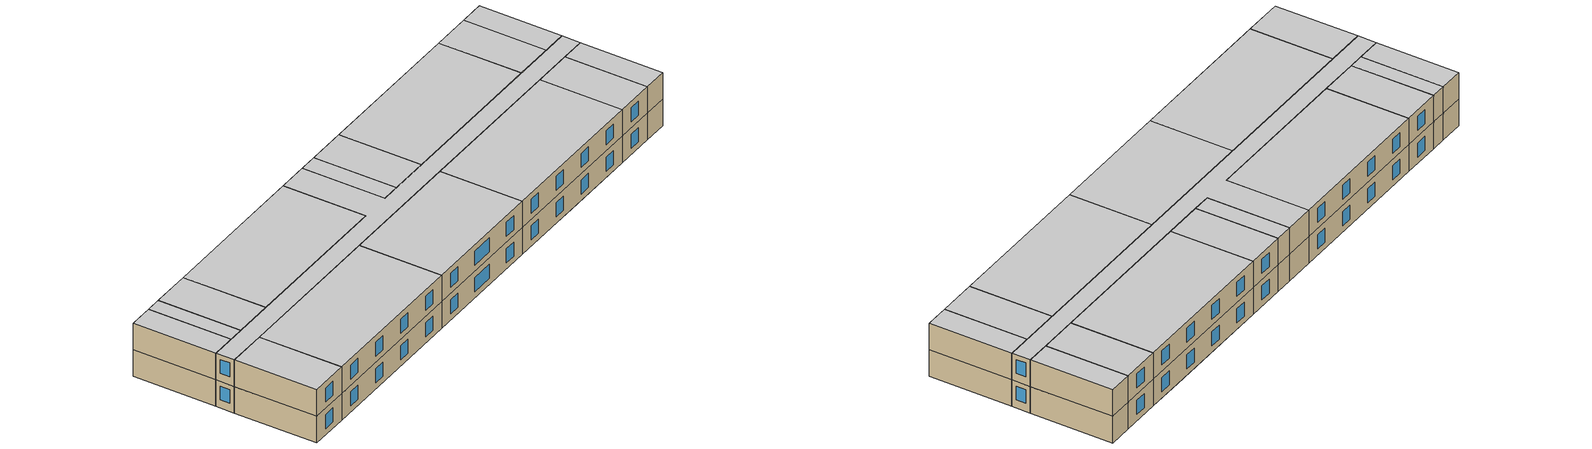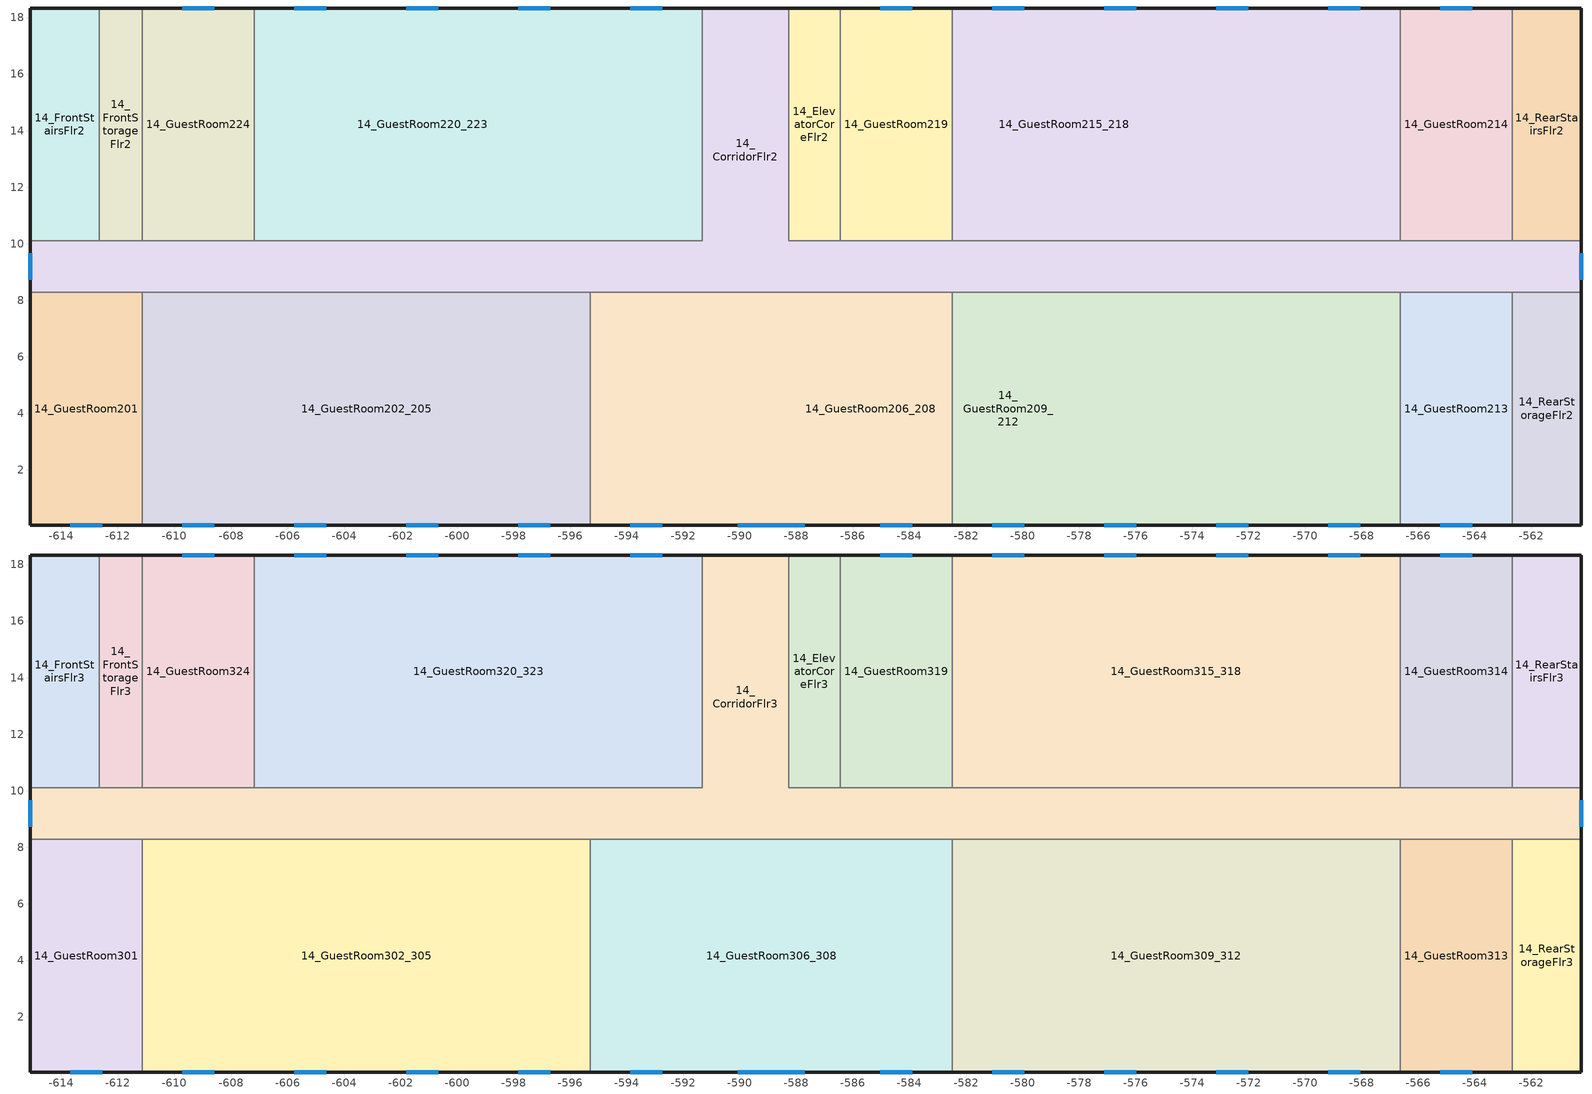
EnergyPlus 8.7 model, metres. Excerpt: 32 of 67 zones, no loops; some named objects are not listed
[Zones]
14_CorridorFlr2
 floor to 14_CorridorFlr1 (INT-FLOOR-TOPSIDE): -560.24,10.11 -560.24,8.28 -615.1,8.28 -615.1,10.11 -591.33,10.11 -591.33,18.34 -588.28,18.34 -588.28,10.11 z3.35
 wall outside (HPWall): -615.1,10.11 -615.1,8.28 / -560.24,8.28 -560.24,10.11 / -588.28,18.34 -591.33,18.34 z3.35:6.1
 wall to 14_RearStairsFlr2 (int-walls): -560.24,10.11 -562.68,10.11 z3.35:6.1
 wall to 14_GuestRoom220_223 (int-walls): -591.33,18.34 -591.33,10.11 -607.18,10.11 z3.35:6.1
 wall to 14_GuestRoom224 (int-walls): -607.18,10.11 -611.14,10.11 z3.35:6.1
 wall to 14_FrontStorageFlr2 (int-walls): -611.14,10.11 -612.66,10.11 z3.35:6.1
 wall to 14_FrontStairsFlr2 (int-walls): -612.66,10.11 -615.1,10.11 z3.35:6.1
 wall to 14_GuestRoom201 (int-walls): -615.1,8.28 -611.14,8.28 z3.35:6.1
 wall to 14_GuestRoom202_205 (int-walls): -611.14,8.28 -595.29,8.28 z3.35:6.1
 wall to 14_GuestRoom206_208 (int-walls): -595.29,8.28 -582.49,8.28 z3.35:6.1
 wall to 14_GuestRoom209_212 (int-walls): -582.49,8.28 -566.64,8.28 z3.35:6.1
 wall to 14_GuestRoom213 (int-walls): -566.64,8.28 -562.68,8.28 z3.35:6.1
 wall to 14_RearStorageFlr2 (int-walls): -562.68,8.28 -560.24,8.28 z3.35:6.1
 wall to 14_GuestRoom214 (int-walls): -562.68,10.11 -566.64,10.11 z3.35:6.1
 wall to 14_GuestRoom215_218 (int-walls): -566.64,10.11 -582.49,10.11 z3.35:6.1
 wall to 14_GuestRoom219 (int-walls): -582.49,10.11 -586.45,10.11 z3.35:6.1
 wall to 14_ElevatorCoreFlr2 (int-walls): -586.45,10.11 -588.28,10.11 -588.28,18.34 z3.35:6.1
 window (Dbl Elec Abs Bleached 6mm/13mm Air): -615.1,9.66 -615.1,8.73 / -560.24,8.73 -560.24,9.66 z4.19:5.61
14_ElevatorCoreFlr2
 floor to 14_ElevatorCoreFlr1 (INT-FLOOR-TOPSIDE): -586.45,18.34 -586.45,10.11 -588.28,10.11 -588.28,18.34 z3.35
 wall outside (HPWall): -586.45,18.34 -588.28,18.34 z3.35:6.1
 wall to 14_GuestRoom219 (int-walls): -586.45,10.11 -586.45,18.34 z3.35:6.1
14_FrontStairsFlr2
 floor to 14_FrontStairsFlr1 (INT-FLOOR-TOPSIDE): -612.66,18.34 -612.66,10.11 -615.1,10.11 -615.1,18.34 z3.35
 wall outside (HPWall): -612.66,18.34 -615.1,18.34 -615.1,10.11 z3.35:6.1
 wall to 14_FrontStorageFlr2 (int-walls): -612.66,10.11 -612.66,18.34 z3.35:6.1
14_FrontStorageFlr2
 floor to 14_FrontStorageFlr1 (INT-FLOOR-TOPSIDE): -611.14,18.34 -611.14,10.11 -612.66,10.11 -612.66,18.34 z3.35
 wall outside (HPWall): -611.14,18.34 -612.66,18.34 z3.35:6.1
 wall to 14_GuestRoom224 (int-walls): -611.14,10.11 -611.14,18.34 z3.35:6.1
14_GuestRoom201
 floor to 14_FrontLoungeFlr1 (INT-FLOOR-TOPSIDE): -611.14,8.28 -611.14,0.05 -615.1,0.05 -615.1,8.28 z3.35
 wall outside (HPWall): -615.1,8.28 -615.1,0.05 -611.14,0.05 z3.35:6.1
 wall to 14_GuestRoom202_205 (int-walls): -611.14,0.05 -611.14,8.28 z3.35:6.1
 window (Dbl Elec Abs Bleached 6mm/13mm Air): -613.69,0.05 -612.55,0.05 z4:5.45
14_GuestRoom202_205
 floor to 14_FrontLoungeFlr1 (INT-FLOOR-TOPSIDE): -595.29,8.28 -595.29,0.05 -611.14,0.05 -611.14,8.28 z3.35
 wall outside (HPWall): -611.14,0.05 -595.29,0.05 z3.35:6.1
 wall to 14_GuestRoom206_208 (int-walls): -595.29,0.05 -595.29,8.28 z3.35:6.1
 window (Dbl Elec Abs Bleached 6mm/13mm Air): -609.73,0.05 -608.59,0.05 / -605.76,0.05 -604.63,0.05 / -601.8,0.05 -600.66,0.05 / -597.84,0.05 -596.7,0.05 z4:5.45
14_GuestRoom206_208
 floor to 14_CorridorFlr1 (INT-FLOOR-TOPSIDE): -588.28,8.28 -588.28,0.05 -591.33,0.05 -591.33,8.28 z3.35
 floor to 14_RestroomFlr1 (INT-FLOOR-TOPSIDE): -591.33,8.28 -591.33,0.05 -595.29,0.05 -595.29,8.28 z3.35
 floor to 14_MeetingRoomFlr1 (INT-FLOOR-TOPSIDE): -582.49,8.28 -582.49,0.05 -588.28,0.05 -588.28,8.28 z3.35
 wall outside (HPWall): -595.29,0.05 -582.49,0.05 z3.35:6.1
 wall to 14_GuestRoom209_212 (int-walls): -582.49,0.05 -582.49,8.28 z3.35:6.1
 window (Dbl Elec Abs Bleached 6mm/13mm Air): -593.88,0.05 -592.74,0.05 / -590.07,0.05 -587.71,0.05 / -585.04,0.05 -583.9,0.05 z4:5.45
14_GuestRoom209_212
 floor to 14_MeetingRoomFlr1 (INT-FLOOR-TOPSIDE): -578.53,8.28 -578.53,0.05 -582.49,0.05 -582.49,8.28 z3.35
 floor to 14_MechanicalRoomFlr1 (INT-FLOOR-TOPSIDE): -574.56,8.28 -574.56,0.05 -578.53,0.05 -578.53,8.28 z3.35
 floor to 14_GuestRoom101 (INT-FLOOR-TOPSIDE): -570.6,8.28 -570.6,0.05 -574.56,0.05 -574.56,8.28 z3.35
 floor to 14_GuestRoom102 (INT-FLOOR-TOPSIDE): -566.64,8.28 -566.64,0.05 -570.6,0.05 -570.6,8.28 z3.35
 wall outside (HPWall): -582.49,0.05 -566.64,0.05 z3.35:6.1
 wall to 14_GuestRoom213 (int-walls): -566.64,0.05 -566.64,8.28 z3.35:6.1
 window (Dbl Elec Abs Bleached 6mm/13mm Air): -581.08,0.05 -579.94,0.05 / -577.11,0.05 -575.98,0.05 / -573.15,0.05 -572.01,0.05 / -569.19,0.05 -568.05,0.05 z4:5.45
14_GuestRoom213
 floor to 14_GuestRoom103 (INT-FLOOR-TOPSIDE): -562.68,8.28 -562.68,0.05 -566.64,0.05 -566.64,8.28 z3.35
 wall outside (HPWall): -566.64,0.05 -562.68,0.05 z3.35:6.1
 wall to 14_RearStorageFlr2 (int-walls): -562.68,0.05 -562.68,8.28 z3.35:6.1
 window (Dbl Elec Abs Bleached 6mm/13mm Air): -565.23,0.05 -564.09,0.05 z4:5.45
14_GuestRoom214
 floor to 14_GuestRoom104 (INT-FLOOR-TOPSIDE): -562.68,18.34 -562.68,10.11 -566.64,10.11 -566.64,18.34 z3.35
 wall outside (HPWall): -562.68,18.34 -566.64,18.34 z3.35:6.1
 wall to 14_RearStairsFlr2 (int-walls): -562.68,10.11 -562.68,18.34 z3.35:6.1
 wall to 14_GuestRoom215_218 (int-walls): -566.64,18.34 -566.64,10.11 z3.35:6.1
 window (Dbl Elec Abs Bleached 6mm/13mm Air): -564.09,18.34 -565.23,18.34 z4:5.45
14_GuestRoom215_218
 floor to 14_GuestRoom105 (INT-FLOOR-TOPSIDE): -566.64,18.34 -566.64,10.11 -570.6,10.11 -570.6,18.34 z3.35
 floor to 14_EmployeeLoungeFlr1 (INT-FLOOR-TOPSIDE): -570.6,18.34 -570.6,10.11 -574.56,10.11 -574.56,18.34 z3.35
 floor to 14_LaundryRoomFlr1 (INT-FLOOR-TOPSIDE): -574.56,18.34 -574.56,10.11 -582.49,10.11 -582.49,18.34 z3.35
 wall outside (HPWall): -566.64,18.34 -582.49,18.34 z3.35:6.1
 wall to 14_GuestRoom219 (int-walls): -582.49,18.34 -582.49,10.11 z3.35:6.1
 window (Dbl Elec Abs Bleached 6mm/13mm Air): -568.05,18.34 -569.19,18.34 / -572.01,18.34 -573.15,18.34 / -575.98,18.34 -577.11,18.34 / -579.94,18.34 -581.08,18.34 z4:5.45
14_GuestRoom219
 floor to 14_LaundryRoomFlr1 (INT-FLOOR-TOPSIDE): -582.49,18.34 -582.49,10.11 -586.45,10.11 -586.45,18.34 z3.35
 wall outside (HPWall): -582.49,18.34 -586.45,18.34 z3.35:6.1
 window (Dbl Elec Abs Bleached 6mm/13mm Air): -583.9,18.34 -585.04,18.34 z4:5.45
14_GuestRoom220_223
 floor to 14_ExerciseCenterFlr1 (INT-FLOOR-TOPSIDE): -591.33,18.34 -591.33,10.11 -595.29,10.11 -595.29,18.34 z3.35
 floor to 14_FrontOfficeFlr1 (INT-FLOOR-TOPSIDE): -595.29,18.34 -595.29,10.11 -607.18,10.11 -607.18,18.34 z3.35
 wall outside (HPWall): -591.33,18.34 -607.18,18.34 z3.35:6.1
 wall to 14_GuestRoom224 (int-walls): -607.18,18.34 -607.18,10.11 z3.35:6.1
 window (Dbl Elec Abs Bleached 6mm/13mm Air): -592.74,18.34 -593.88,18.34 / -596.7,18.34 -597.84,18.34 / -600.66,18.34 -601.8,18.34 / -604.63,18.34 -605.76,18.34 z4:5.45
14_GuestRoom224
 floor to 14_FrontOfficeFlr1 (INT-FLOOR-TOPSIDE): -607.18,18.34 -607.18,10.11 -611.14,10.11 -611.14,18.34 z3.35
 wall outside (HPWall): -607.18,18.34 -611.14,18.34 z3.35:6.1
 window (Dbl Elec Abs Bleached 6mm/13mm Air): -608.59,18.34 -609.73,18.34 z4:5.45
14_RearStairsFlr2
 floor to 14_RearStairsFlr1 (INT-FLOOR-TOPSIDE): -560.24,18.34 -560.24,10.11 -562.68,10.11 -562.68,18.34 z3.35
 wall outside (HPWall): -560.24,10.11 -560.24,18.34 -562.68,18.34 z3.35:6.1
14_RearStorageFlr2
 floor to 14_RearStorageFlr1 (INT-FLOOR-TOPSIDE): -560.24,8.28 -560.24,0.05 -562.68,0.05 -562.68,8.28 z3.35
 wall outside (HPWall): -562.68,0.05 -560.24,0.05 -560.24,8.28 z3.35:6.1
14_CorridorFlr3
 floor to 14_CorridorFlr2 (INT-FLOOR-TOPSIDE): -560.24,10.11 -560.24,8.28 -615.1,8.28 -615.1,10.11 -591.33,10.11 -591.33,18.34 -588.28,18.34 -588.28,10.11 z6.1
 wall outside (HPWall): -615.1,10.11 -615.1,8.28 / -560.24,8.28 -560.24,10.11 / -588.28,18.34 -591.33,18.34 z6.1:8.84
 wall to 14_RearStairsFlr3 (int-walls): -560.24,10.11 -562.68,10.11 z6.1:8.84
 wall to 14_GuestRoom320_323 (int-walls): -591.33,18.34 -591.33,10.11 -607.18,10.11 z6.1:8.84
 wall to 14_GuestRoom324 (int-walls): -607.18,10.11 -611.14,10.11 z6.1:8.84
 wall to 14_FrontStorageFlr3 (int-walls): -611.14,10.11 -612.66,10.11 z6.1:8.84
 wall to 14_FrontStairsFlr3 (int-walls): -612.66,10.11 -615.1,10.11 z6.1:8.84
 wall to 14_GuestRoom301 (int-walls): -615.1,8.28 -611.14,8.28 z6.1:8.84
 wall to 14_GuestRoom302_305 (int-walls): -611.14,8.28 -595.29,8.28 z6.1:8.84
 wall to 14_GuestRoom306_308 (int-walls): -595.29,8.28 -582.49,8.28 z6.1:8.84
 wall to 14_GuestRoom309_312 (int-walls): -582.49,8.28 -566.64,8.28 z6.1:8.84
 wall to 14_GuestRoom313 (int-walls): -566.64,8.28 -562.68,8.28 z6.1:8.84
 wall to 14_RearStorageFlr3 (int-walls): -562.68,8.28 -560.24,8.28 z6.1:8.84
 wall to 14_GuestRoom314 (int-walls): -562.68,10.11 -566.64,10.11 z6.1:8.84
 wall to 14_GuestRoom315_318 (int-walls): -566.64,10.11 -582.49,10.11 z6.1:8.84
 wall to 14_GuestRoom319 (int-walls): -582.49,10.11 -586.45,10.11 z6.1:8.84
 wall to 14_ElevatorCoreFlr3 (int-walls): -586.45,10.11 -588.28,10.11 -588.28,18.34 z6.1:8.84
 window (Dbl Elec Abs Bleached 6mm/13mm Air): -615.1,9.66 -615.1,8.73 / -560.24,8.73 -560.24,9.66 z6.94:8.36
 ceiling to 14_CorridorFlr4 (INT-FLOOR-UNDERSIDE): -615.1,10.11 -615.1,8.28 -560.24,8.28 -560.24,10.11 -588.28,10.11 -588.28,18.34 -591.33,18.34 -591.33,10.11 z8.84
14_ElevatorCoreFlr3
 floor to 14_ElevatorCoreFlr2 (INT-FLOOR-TOPSIDE): -586.45,18.34 -586.45,10.11 -588.28,10.11 -588.28,18.34 z6.1
 wall outside (HPWall): -586.45,18.34 -588.28,18.34 z6.1:8.84
 wall to 14_GuestRoom319 (int-walls): -586.45,10.11 -586.45,18.34 z6.1:8.84
 ceiling to 14_ElevatorCoreFlr4 (INT-FLOOR-UNDERSIDE): -588.28,18.34 -588.28,10.11 -586.45,10.11 -586.45,18.34 z8.84
14_FrontStairsFlr3
 floor to 14_FrontStairsFlr2 (INT-FLOOR-TOPSIDE): -612.66,18.34 -612.66,10.11 -615.1,10.11 -615.1,18.34 z6.1
 wall outside (HPWall): -612.66,18.34 -615.1,18.34 -615.1,10.11 z6.1:8.84
 wall to 14_FrontStorageFlr3 (int-walls): -612.66,10.11 -612.66,18.34 z6.1:8.84
 ceiling to 14_FrontStairsFlr4 (INT-FLOOR-UNDERSIDE): -615.1,18.34 -615.1,10.11 -612.66,10.11 -612.66,18.34 z8.84
14_FrontStorageFlr3
 floor to 14_FrontStorageFlr2 (INT-FLOOR-TOPSIDE): -611.14,18.34 -611.14,10.11 -612.66,10.11 -612.66,18.34 z6.1
 wall outside (HPWall): -611.14,18.34 -612.66,18.34 z6.1:8.84
 wall to 14_GuestRoom324 (int-walls): -611.14,10.11 -611.14,18.34 z6.1:8.84
 ceiling to 14_FrontStorageFlr4 (INT-FLOOR-UNDERSIDE): -612.66,18.34 -612.66,10.11 -611.14,10.11 -611.14,18.34 z8.84
14_GuestRoom301
 floor to 14_GuestRoom201 (INT-FLOOR-TOPSIDE): -611.14,8.28 -611.14,0.05 -615.1,0.05 -615.1,8.28 z6.1
 wall outside (HPWall): -615.1,8.28 -615.1,0.05 -611.14,0.05 z6.1:8.84
 wall to 14_GuestRoom302_305 (int-walls): -611.14,0.05 -611.14,8.28 z6.1:8.84
 window (Dbl Elec Abs Bleached 6mm/13mm Air): -613.69,0.05 -612.55,0.05 z6.75:8.19
 ceiling to 14_GuestRoom401 (INT-FLOOR-UNDERSIDE): -615.1,8.28 -615.1,0.05 -611.14,0.05 -611.14,8.28 z8.84
14_GuestRoom302_305
 floor to 14_GuestRoom202_205 (INT-FLOOR-TOPSIDE): -595.29,8.28 -595.29,0.05 -611.14,0.05 -611.14,8.28 z6.1
 wall outside (HPWall): -611.14,0.05 -595.29,0.05 z6.1:8.84
 wall to 14_GuestRoom306_308 (int-walls): -595.29,0.05 -595.29,8.28 z6.1:8.84
 window (Dbl Elec Abs Bleached 6mm/13mm Air): -609.73,0.05 -608.59,0.05 / -605.76,0.05 -604.63,0.05 / -601.8,0.05 -600.66,0.05 / -597.84,0.05 -596.7,0.05 z6.75:8.19
 ceiling to 14_GuestRoom402_405 (INT-FLOOR-UNDERSIDE): -611.14,8.28 -611.14,0.05 -595.29,0.05 -595.29,8.28 z8.84
14_GuestRoom306_308
 floor to 14_GuestRoom206_208 (INT-FLOOR-TOPSIDE): -582.49,8.28 -582.49,0.05 -595.29,0.05 -595.29,8.28 z6.1
 wall outside (HPWall): -595.29,0.05 -582.49,0.05 z6.1:8.84
 wall to 14_GuestRoom309_312 (int-walls): -582.49,0.05 -582.49,8.28 z6.1:8.84
 window (Dbl Elec Abs Bleached 6mm/13mm Air): -593.88,0.05 -592.74,0.05 / -590.07,0.05 -587.71,0.05 / -585.04,0.05 -583.9,0.05 z6.75:8.19
 ceiling to 14_GuestRoom406_408 (INT-FLOOR-UNDERSIDE): -595.29,8.28 -595.29,0.05 -582.49,0.05 -582.49,8.28 z8.84
14_GuestRoom309_312
 floor to 14_GuestRoom209_212 (INT-FLOOR-TOPSIDE): -566.64,8.28 -566.64,0.05 -582.49,0.05 -582.49,8.28 z6.1
 wall outside (HPWall): -582.49,0.05 -566.64,0.05 z6.1:8.84
 wall to 14_GuestRoom313 (int-walls): -566.64,0.05 -566.64,8.28 z6.1:8.84
 window (Dbl Elec Abs Bleached 6mm/13mm Air): -581.08,0.05 -579.94,0.05 / -577.11,0.05 -575.98,0.05 / -573.15,0.05 -572.01,0.05 / -569.19,0.05 -568.05,0.05 z6.75:8.19
 ceiling to 14_GuestRoom409_412 (INT-FLOOR-UNDERSIDE): -582.49,8.28 -582.49,0.05 -566.64,0.05 -566.64,8.28 z8.84
14_GuestRoom313
 floor to 14_GuestRoom213 (INT-FLOOR-TOPSIDE): -562.68,8.28 -562.68,0.05 -566.64,0.05 -566.64,8.28 z6.1
 wall outside (HPWall): -566.64,0.05 -562.68,0.05 z6.1:8.84
 wall to 14_RearStorageFlr3 (int-walls): -562.68,0.05 -562.68,8.28 z6.1:8.84
 window (Dbl Elec Abs Bleached 6mm/13mm Air): -565.23,0.05 -564.09,0.05 z6.75:8.19
 ceiling to 14_GuestRoom413 (INT-FLOOR-UNDERSIDE): -566.64,8.28 -566.64,0.05 -562.68,0.05 -562.68,8.28 z8.84
14_GuestRoom314
 floor to 14_GuestRoom214 (INT-FLOOR-TOPSIDE): -562.68,18.34 -562.68,10.11 -566.64,10.11 -566.64,18.34 z6.1
 wall outside (HPWall): -562.68,18.34 -566.64,18.34 z6.1:8.84
 wall to 14_RearStairsFlr3 (int-walls): -562.68,10.11 -562.68,18.34 z6.1:8.84
 wall to 14_GuestRoom315_318 (int-walls): -566.64,18.34 -566.64,10.11 z6.1:8.84
 window (Dbl Elec Abs Bleached 6mm/13mm Air): -564.09,18.34 -565.23,18.34 z6.75:8.19
 ceiling to 14_GuestRoom414 (INT-FLOOR-UNDERSIDE): -566.64,18.34 -566.64,10.11 -562.68,10.11 -562.68,18.34 z8.84
14_GuestRoom315_318
 floor to 14_GuestRoom215_218 (INT-FLOOR-TOPSIDE): -566.64,18.34 -566.64,10.11 -582.49,10.11 -582.49,18.34 z6.1
 wall outside (HPWall): -566.64,18.34 -582.49,18.34 z6.1:8.84
 wall to 14_GuestRoom319 (int-walls): -582.49,18.34 -582.49,10.11 z6.1:8.84
 window (Dbl Elec Abs Bleached 6mm/13mm Air): -568.05,18.34 -569.19,18.34 / -572.01,18.34 -573.15,18.34 / -575.98,18.34 -577.11,18.34 / -579.94,18.34 -581.08,18.34 z6.75:8.19
 ceiling to 14_GuestRoom415_418 (INT-FLOOR-UNDERSIDE): -582.49,18.34 -582.49,10.11 -566.64,10.11 -566.64,18.34 z8.84
14_GuestRoom319
 floor to 14_GuestRoom219 (INT-FLOOR-TOPSIDE): -582.49,18.34 -582.49,10.11 -586.45,10.11 -586.45,18.34 z6.1
 wall outside (HPWall): -582.49,18.34 -586.45,18.34 z6.1:8.84
 window (Dbl Elec Abs Bleached 6mm/13mm Air): -583.9,18.34 -585.04,18.34 z6.75:8.19
 ceiling to 14_GuestRoom419 (INT-FLOOR-UNDERSIDE): -586.45,18.34 -586.45,10.11 -582.49,10.11 -582.49,18.34 z8.84
14_GuestRoom320_323
 floor to 14_GuestRoom220_223 (INT-FLOOR-TOPSIDE): -591.33,18.34 -591.33,10.11 -607.18,10.11 -607.18,18.34 z6.1
 wall outside (HPWall): -591.33,18.34 -607.18,18.34 z6.1:8.84
 wall to 14_GuestRoom324 (int-walls): -607.18,18.34 -607.18,10.11 z6.1:8.84
 window (Dbl Elec Abs Bleached 6mm/13mm Air): -592.74,18.34 -593.88,18.34 / -596.7,18.34 -597.84,18.34 / -600.66,18.34 -601.8,18.34 / -604.63,18.34 -605.76,18.34 z6.75:8.19
 ceiling to 14_GuestRoom420_423 (INT-FLOOR-UNDERSIDE): -607.18,18.34 -607.18,10.11 -591.33,10.11 -591.33,18.34 z8.84
14_GuestRoom324
 floor to 14_GuestRoom224 (INT-FLOOR-TOPSIDE): -607.18,18.34 -607.18,10.11 -611.14,10.11 -611.14,18.34 z6.1
 wall outside (HPWall): -607.18,18.34 -611.14,18.34 z6.1:8.84
 window (Dbl Elec Abs Bleached 6mm/13mm Air): -608.59,18.34 -609.73,18.34 z6.75:8.19
 ceiling to 14_GuestRoom424 (INT-FLOOR-UNDERSIDE): -611.14,18.34 -611.14,10.11 -607.18,10.11 -607.18,18.34 z8.84
14_RearStairsFlr3
 floor to 14_RearStairsFlr2 (INT-FLOOR-TOPSIDE): -560.24,18.34 -560.24,10.11 -562.68,10.11 -562.68,18.34 z6.1
 wall outside (HPWall): -560.24,10.11 -560.24,18.34 -562.68,18.34 z6.1:8.84
 ceiling to 14_RearStairsFlr4 (INT-FLOOR-UNDERSIDE): -562.68,18.34 -562.68,10.11 -560.24,10.11 -560.24,18.34 z8.84
14_RearStorageFlr3
 floor to 14_RearStorageFlr2 (INT-FLOOR-TOPSIDE): -560.24,8.28 -560.24,0.05 -562.68,0.05 -562.68,8.28 z6.1
 wall outside (HPWall): -562.68,0.05 -560.24,0.05 -560.24,8.28 z6.1:8.84
 ceiling to 14_RearStorageFlr4 (INT-FLOOR-UNDERSIDE): -562.68,8.28 -562.68,0.05 -560.24,0.05 -560.24,8.28 z8.84
[Building]
Ref Bldg Small Hotel New2004_v1.3_5.0: North Axis {deg}=0; Terrain=City; Loads Convergence Tolerance Value=0.04; Temperature Convergence Tolerance Value {deltaC}=0.2; Solar Distribution=FullInteriorAndExterior; Maximum Number of Warmup Days=25; Minimum Number of Warmup Days=6
[Site:Location]
USA IL-CHICAGO-OHARE: Latitude {deg}=41.77; Longitude {deg}=-87.75; Time Zone {hr}=-6; Elevation {m}=190
[SizingPeriod:WeatherFileDays] Day of Week for Start Day=Monday; Use Weather File Daylight Saving Period=Yes; Use Weather File Rain and Snow Indicators=Yes
Name | Begin Month | Begin Day of Month | End Month | End Day of Month
HDD | 11 | 20 | 11 | 20
CDD | 7 | 21 | 7 | 21
HDD3 | 12 | 20 | 12 | 20
CDD2 | 5 | 23 | 5 | 23
[Site:GroundTemperature:BuildingSurface]
4.4, 3.3, 2.3, 1.8, 2, 4, 6.8, 9.3, 10.1, 9.6, 7.8, 6
[Site:WaterMainsTemperature]
Calculation Method=CORRELATION; Annual Average Outdoor Air Temperature {C}=9.69; Maximum Difference In Monthly Average Outdoor Air Temperatures {deltaC}=28.1
[Material] Thermal Absorptance=0.9
Name | Roughness | Thickness {m} | Conductivity {W/m-K} | Density {kg/m3} | Specific Heat {J/kg-K} | Solar Absorptance | Visible Absorptance
Std Wood 6inch | MediumSmooth | 0.15 | 0.12 | 540 | 1210 | 0.7 | 0.7
1/2IN Gypsum | Smooth | 0.0127 | 0.16 | 784.9 | 830 | 0.92 | 0.92
1IN Stucco | Smooth | 0.0253 | 0.6918 | 1858 | 837 | 0.92 | 0.92
8IN CONCRETE HW | Rough | 0.2032 | 1.311 | 2240 | 836.8 | 0.7 | 0.7
MAT-CC05 4 HW CONCRETE | Rough | 0.1016 | 1.311 | 2240 | 836.8 | 0.7 | 0.7
Wall Insulation HP | MediumRough | 0.32972 | 0.049 | 265 | 836.8 | 0.7 | 0.7
[Material:NoMass]
CP02 CARPET PAD: Roughness=VeryRough; Thermal Resistance {m2-K/W}=0.2165; Thermal Absorptance=0.9; Solar Absorptance=0.7; Visible Absorptance=0.8
[WindowMaterial:Glazing] Optical Data Type=SpectralAverage; Thickness {m}=0.012; Infrared Transmittance at Normal Incidence=0; Front Side Infrared Hemispherical Emissivity=0.84; Conductivity {W/m-K}=0.9
Name | Solar Transmittance at Normal Incidence | Front Side Solar Reflectance at Normal Incidence | Back Side Solar Reflectance at Normal Incidence | Visible Transmittance at Normal Incidence | Front Side Visible Reflectance at Normal Incidence | Back Side Visible Reflectance at Normal Incidence | Back Side Infrared Hemispherical Emissivity
ECABS-2 BLEACHED 6MM | 0.814 | 0.086 | 0.086 | 0.847 | 0.099 | 0.099 | 0.1
ECABS-2 COLORED 6MM | 0.111 | 0.179 | 0.179 | 0.128 | 0.081 | 0.081 | 0.1
CLEAR 12MM | 0.653 | 0.064 | 0.064 | 0.841 | 0.077 | 0.077 | 0.84
[WindowMaterial:Gas]
ARGON 13MM: Gas Type=Argon; Thickness {m}=0.0127
[Construction]
int-walls: 1/2IN Gypsum, 1/2IN Gypsum
INT-FLOOR-TOPSIDE: MAT-CC05 4 HW CONCRETE, CP02 CARPET PAD
INT-FLOOR-UNDERSIDE: CP02 CARPET PAD, MAT-CC05 4 HW CONCRETE
InteriorFurnishings: Std Wood 6inch
HPWall: 1IN Stucco, 8IN CONCRETE HW, Wall Insulation HP, 1/2IN Gypsum
Dbl Elec Abs Bleached 6mm/13mm Air: ECABS-2 BLEACHED 6MM, ARGON 13MM, CLEAR 12MM, ARGON 13MM, CLEAR 12MM
Dbl Elec Abs Colored 6mm/13mm Air: ECABS-2 COLORED 6MM, ARGON 13MM, CLEAR 12MM, ARGON 13MM, CLEAR 12MM
[WindowProperty:ShadingControl]
14_ECW: Shading Type=SwitchableGlazing; Construction with Shading=Dbl Elec Abs Colored 6mm/13mm Air; Shading Control Type=OnIfHighZoneAirTemperature; Setpoint {W/m2, W or deg C}=24; Shading Control Is Scheduled=No; Glare Control Is Active=No
[Zone] Type=1; Multiplier=1; Floor Area {m2}=autocalculate; Part of Total Floor Area=Yes
14_CorridorFlr2; 14_CorridorFlr3; 14_ElevatorCoreFlr2; 14_ElevatorCoreFlr3; 14_FrontStairsFlr2; 14_FrontStairsFlr3; 14_FrontStorageFlr2; 14_FrontStorageFlr3; 14_GuestRoom201; 14_GuestRoom202_205; 14_GuestRoom206_208; 14_GuestRoom209_212; 14_GuestRoom213; 14_GuestRoom214; 14_GuestRoom215_218; 14_GuestRoom219; 14_GuestRoom220_223; 14_GuestRoom224; 14_GuestRoom301; 14_GuestRoom302_305; 14_GuestRoom306_308; 14_GuestRoom309_312; 14_GuestRoom313; 14_GuestRoom314; 14_GuestRoom315_318; 14_GuestRoom319; 14_GuestRoom320_323; 14_GuestRoom324; 14_RearStairsFlr2; 14_RearStairsFlr3; 14_RearStorageFlr2; 14_RearStorageFlr3
[InternalMass] Construction=InteriorFurnishings
Name | Zone | Surface Area {m2}
14_CorridorFlr2 Internal Mass | 14_CorridorFlr2 | 250.8404
14_CorridorFlr3 Internal Mass | 14_CorridorFlr3 | 250.8404
14_FrontStairsFlr2 Internal Mass | 14_FrontStairsFlr2 | 40.1341
14_FrontStairsFlr3 Internal Mass | 14_FrontStairsFlr3 | 40.1341
14_FrontStorageFlr2 Internal Mass | 14_FrontStorageFlr2 | 25.0838
14_FrontStorageFlr3 Internal Mass | 14_FrontStorageFlr3 | 25.0838
14_GuestRoom201 Internal Mass | 14_GuestRoom201 | 65.2227
14_GuestRoom202_205 Internal Mass | 14_GuestRoom202_205 | 260.8908
14_GuestRoom206_208 Internal Mass | 14_GuestRoom206_208 | 210.7195
14_GuestRoom209_212 Internal Mass | 14_GuestRoom209_212 | 260.8908
14_GuestRoom213 Internal Mass | 14_GuestRoom213 | 65.2227
14_GuestRoom214 Internal Mass | 14_GuestRoom214 | 65.2179
14_GuestRoom215_218 Internal Mass | 14_GuestRoom215_218 | 260.8717
14_GuestRoom219 Internal Mass | 14_GuestRoom219 | 65.2179
14_GuestRoom220_223 Internal Mass | 14_GuestRoom220_223 | 260.8717
14_GuestRoom224 Internal Mass | 14_GuestRoom224 | 65.2179
14_GuestRoom301 Internal Mass | 14_GuestRoom301 | 65.2227
14_GuestRoom302_305 Internal Mass | 14_GuestRoom302_305 | 260.8908
14_GuestRoom306_308 Internal Mass | 14_GuestRoom306_308 | 210.7195
14_GuestRoom309_312 Internal Mass | 14_GuestRoom309_312 | 260.8908
14_GuestRoom313 Internal Mass | 14_GuestRoom313 | 65.2227
14_GuestRoom314 Internal Mass | 14_GuestRoom314 | 65.2179
14_GuestRoom315_318 Internal Mass | 14_GuestRoom315_318 | 260.8717
14_GuestRoom319 Internal Mass | 14_GuestRoom319 | 65.2179
14_GuestRoom320_323 Internal Mass | 14_GuestRoom320_323 | 260.8717
14_GuestRoom324 Internal Mass | 14_GuestRoom324 | 65.2179
14_RearStairsFlr2 Internal Mass | 14_RearStairsFlr2 | 40.144
14_RearStairsFlr3 Internal Mass | 14_RearStairsFlr3 | 40.144
14_RearStorageFlr2 Internal Mass | 14_RearStorageFlr2 | 40.1469
14_RearStorageFlr3 Internal Mass | 14_RearStorageFlr3 | 40.1469
[People] Number of People Schedule=14_GuestRoom_Occ_Sch; Number of People Calculation Method=Area/Person; Fraction Radiant=0.3; Sensible Heat Fraction=AUTOCALCULATE; Activity Level Schedule=14_ACTIVITY_SCH; Enable ASHRAE 55 Comfort Warnings=No; Mean Radiant Temperature Calculation Type=ZoneAveraged; Work Efficiency Schedule=14_WORK_EFF_SCH; Clothing Insulation Calculation Method=ClothingInsulationSchedule; Clothing Insulation Schedule=14_CLOTHING_SCH; Air Velocity Schedule=14_AIR_VELO_SCH; Thermal Comfort Model 1 Type=FANGER
Name | Zone or ZoneList | Zone Floor Area per Person {m2/person}
14_GuestRoom201 People | 14_GuestRoom201 | 23.41
14_GuestRoom202_205 People | 14_GuestRoom202_205 | 23.41
14_GuestRoom206_208 People | 14_GuestRoom206_208 | 21.74
14_GuestRoom209_212 People | 14_GuestRoom209_212 | 23.41
14_GuestRoom213 People | 14_GuestRoom213 | 23.41
14_GuestRoom214 People | 14_GuestRoom214 | 23.41
14_GuestRoom215_218 People | 14_GuestRoom215_218 | 23.41
14_GuestRoom219 People | 14_GuestRoom219 | 23.41
14_GuestRoom220_223 People | 14_GuestRoom220_223 | 23.41
14_GuestRoom224 People | 14_GuestRoom224 | 23.41
14_GuestRoom301 People | 14_GuestRoom301 | 23.41
14_GuestRoom302_305 People | 14_GuestRoom302_305 | 23.41
14_GuestRoom306_308 People | 14_GuestRoom306_308 | 21.74
14_GuestRoom309_312 People | 14_GuestRoom309_312 | 23.41
14_GuestRoom313 People | 14_GuestRoom313 | 23.41
14_GuestRoom314 People | 14_GuestRoom314 | 23.41
14_GuestRoom315_318 People | 14_GuestRoom315_318 | 23.41
14_GuestRoom319 People | 14_GuestRoom319 | 23.41
14_GuestRoom320_323 People | 14_GuestRoom320_323 | 23.41
14_GuestRoom324 People | 14_GuestRoom324 | 23.41
[Lights] Design Level Calculation Method=Watts/Area; Return Air Fraction=0; Fraction Radiant=0.2; Fraction Visible=0.6; Fraction Replaceable=1; Return Air Fraction Calculated from Plenum Temperature=No
Name | Zone or ZoneList | Schedule | Watts per Zone Floor Area {W/m2}
14_CorridorFlr2_Lights | 14_CorridorFlr2 | 14_Corridor_Ltg_Sch | 3.23
14_CorridorFlr3_Lights | 14_CorridorFlr3 | 14_Corridor_Ltg_Sch | 3.23
14_FrontStairsFlr2_Lights | 14_FrontStairsFlr2 | 14_Corridor_Ltg_Sch | 3.88
14_FrontStairsFlr3_Lights | 14_FrontStairsFlr3 | 14_Corridor_Ltg_Sch | 3.88
14_FrontStorageFlr2_Lights | 14_FrontStorageFlr2 | 14_Storage_Ltg_Sch | 5.16
14_FrontStorageFlr3_Lights | 14_FrontStorageFlr3 | 14_Storage_Ltg_Sch | 5.16
14_GuestRoom201_Lights | 14_GuestRoom201 | 14_GuestRoom_Ltg_Sch_Base | 7.1
14_GuestRoom202_205_Lights | 14_GuestRoom202_205 | 14_GuestRoom_Ltg_Sch_Base | 7.1
14_GuestRoom206_208_Lights | 14_GuestRoom206_208 | 14_GuestRoom_Ltg_Sch_Base | 7.1
14_GuestRoom209_212_Lights | 14_GuestRoom209_212 | 14_GuestRoom_Ltg_Sch_Base | 7.1
14_GuestRoom213_Lights | 14_GuestRoom213 | 14_GuestRoom_Ltg_Sch_Base | 7.1
14_GuestRoom214_Lights | 14_GuestRoom214 | 14_GuestRoom_Ltg_Sch_Base | 7.1
14_GuestRoom215_218_Lights | 14_GuestRoom215_218 | 14_GuestRoom_Ltg_Sch_Base | 7.1
14_GuestRoom219_Lights | 14_GuestRoom219 | 14_GuestRoom_Ltg_Sch_Base | 7.1
14_GuestRoom220_223_Lights | 14_GuestRoom220_223 | 14_GuestRoom_Ltg_Sch_Base | 7.1
14_GuestRoom224_Lights | 14_GuestRoom224 | 14_GuestRoom_Ltg_Sch_Base | 7.1
14_GuestRoom301_Lights | 14_GuestRoom301 | 14_GuestRoom_Ltg_Sch_Base | 7.1
14_GuestRoom302_305_Lights | 14_GuestRoom302_305 | 14_GuestRoom_Ltg_Sch_Base | 7.1
14_GuestRoom306_308_Lights | 14_GuestRoom306_308 | 14_GuestRoom_Ltg_Sch_Base | 7.1
14_GuestRoom309_312_Lights | 14_GuestRoom309_312 | 14_GuestRoom_Ltg_Sch_Base | 7.1
14_GuestRoom313_Lights | 14_GuestRoom313 | 14_GuestRoom_Ltg_Sch_Base | 7.1
14_GuestRoom314_Lights | 14_GuestRoom314 | 14_GuestRoom_Ltg_Sch_Base | 7.1
14_GuestRoom315_318_Lights | 14_GuestRoom315_318 | 14_GuestRoom_Ltg_Sch_Base | 7.1
14_GuestRoom319_Lights | 14_GuestRoom319 | 14_GuestRoom_Ltg_Sch_Base | 7.1
14_GuestRoom320_323_Lights | 14_GuestRoom320_323 | 14_GuestRoom_Ltg_Sch_Base | 7.1
14_GuestRoom324_Lights | 14_GuestRoom324 | 14_GuestRoom_Ltg_Sch_Base | 7.1
14_RearStairsFlr2_Lights | 14_RearStairsFlr2 | 14_Corridor_Ltg_Sch | 3.88
14_RearStairsFlr3_Lights | 14_RearStairsFlr3 | 14_Corridor_Ltg_Sch | 3.88
14_RearStorageFlr2_Lights | 14_RearStorageFlr2 | 14_Storage_Ltg_Sch | 5.16
14_RearStorageFlr3_Lights | 14_RearStorageFlr3 | 14_Storage_Ltg_Sch | 5.16
[ElectricEquipment] Schedule=14_GuestRoom_Eqp_Sch; Design Level Calculation Method=Watts/Area; Watts per Zone Floor Area {W/m2}=14.3; Fraction Latent=0; Fraction Radiant=0.5; Fraction Lost=0
Name | Zone or ZoneList
14_GuestRoom201_PlugMisc_Equip | 14_GuestRoom201
14_GuestRoom202_205_PlugMisc_Equip | 14_GuestRoom202_205
14_GuestRoom206_208_PlugMisc_Equip | 14_GuestRoom206_208
14_GuestRoom209_212_PlugMisc_Equip | 14_GuestRoom209_212
14_GuestRoom213_PlugMisc_Equip | 14_GuestRoom213
14_GuestRoom214_PlugMisc_Equip | 14_GuestRoom214
14_GuestRoom215_218_PlugMisc_Equip | 14_GuestRoom215_218
14_GuestRoom219_PlugMisc_Equip | 14_GuestRoom219
14_GuestRoom220_223_PlugMisc_Equip | 14_GuestRoom220_223
14_GuestRoom224_PlugMisc_Equip | 14_GuestRoom224
14_GuestRoom301_PlugMisc_Equip | 14_GuestRoom301
14_GuestRoom302_305_PlugMisc_Equip | 14_GuestRoom302_305
14_GuestRoom306_308_PlugMisc_Equip | 14_GuestRoom306_308
14_GuestRoom309_312_PlugMisc_Equip | 14_GuestRoom309_312
14_GuestRoom313_PlugMisc_Equip | 14_GuestRoom313
14_GuestRoom314_PlugMisc_Equip | 14_GuestRoom314
14_GuestRoom315_318_PlugMisc_Equip | 14_GuestRoom315_318
14_GuestRoom319_PlugMisc_Equip | 14_GuestRoom319
14_GuestRoom320_323_PlugMisc_Equip | 14_GuestRoom320_323
14_GuestRoom324_PlugMisc_Equip | 14_GuestRoom324
[ZoneInfiltration:DesignFlowRate] Design Flow Rate Calculation Method=Flow/ExteriorArea; Flow per Exterior Surface Area {m3/s-m2}=0.000302; Constant Term Coefficient=1; Temperature Term Coefficient=0; Velocity Term Coefficient=0; Velocity Squared Term Coefficient=0
Name | Zone or ZoneList | Schedule
14_CorridorFlr2_Infiltration | 14_CorridorFlr2 | 14_INFIL_HALF_ON_SCH
14_CorridorFlr3_Infiltration | 14_CorridorFlr3 | 14_INFIL_HALF_ON_SCH
14_ElevatorCoreFlr2_Infiltration | 14_ElevatorCoreFlr2 | 14_INFIL_HALF_ON_SCH
14_ElevatorCoreFlr3_Infiltration | 14_ElevatorCoreFlr3 | 14_INFIL_HALF_ON_SCH
14_FrontStairsFlr2_Infiltration | 14_FrontStairsFlr2 | 14_INFIL_SCH
14_FrontStairsFlr3_Infiltration | 14_FrontStairsFlr3 | 14_INFIL_SCH
14_FrontStorageFlr2_Infiltration | 14_FrontStorageFlr2 | 14_INFIL_HALF_ON_SCH
14_FrontStorageFlr3_Infiltration | 14_FrontStorageFlr3 | 14_INFIL_HALF_ON_SCH
14_GuestRoom201_Infiltration | 14_GuestRoom201 | 14_INFIL_HALF_ON_SCH
14_GuestRoom202_205_Infiltration | 14_GuestRoom202_205 | 14_INFIL_HALF_ON_SCH
14_GuestRoom206_208_Infiltration | 14_GuestRoom206_208 | 14_INFIL_HALF_ON_SCH
14_GuestRoom209_212_Infiltration | 14_GuestRoom209_212 | 14_INFIL_HALF_ON_SCH
14_GuestRoom213_Infiltration | 14_GuestRoom213 | 14_INFIL_HALF_ON_SCH
14_GuestRoom214_Infiltration | 14_GuestRoom214 | 14_INFIL_HALF_ON_SCH
14_GuestRoom215_218_Infiltration | 14_GuestRoom215_218 | 14_INFIL_HALF_ON_SCH
14_GuestRoom219_Infiltration | 14_GuestRoom219 | 14_INFIL_HALF_ON_SCH
14_GuestRoom220_223_Infiltration | 14_GuestRoom220_223 | 14_INFIL_HALF_ON_SCH
14_GuestRoom224_Infiltration | 14_GuestRoom224 | 14_INFIL_HALF_ON_SCH
14_GuestRoom301_Infiltration | 14_GuestRoom301 | 14_INFIL_HALF_ON_SCH
14_GuestRoom302_305_Infiltration | 14_GuestRoom302_305 | 14_INFIL_HALF_ON_SCH
14_GuestRoom306_308_Infiltration | 14_GuestRoom306_308 | 14_INFIL_HALF_ON_SCH
14_GuestRoom309_312_Infiltration | 14_GuestRoom309_312 | 14_INFIL_HALF_ON_SCH
14_GuestRoom313_Infiltration | 14_GuestRoom313 | 14_INFIL_HALF_ON_SCH
14_GuestRoom314_Infiltration | 14_GuestRoom314 | 14_INFIL_HALF_ON_SCH
14_GuestRoom315_318_Infiltration | 14_GuestRoom315_318 | 14_INFIL_HALF_ON_SCH
14_GuestRoom319_Infiltration | 14_GuestRoom319 | 14_INFIL_HALF_ON_SCH
14_GuestRoom320_323_Infiltration | 14_GuestRoom320_323 | 14_INFIL_HALF_ON_SCH
14_GuestRoom324_Infiltration | 14_GuestRoom324 | 14_INFIL_HALF_ON_SCH
14_RearStairsFlr2_Infiltration | 14_RearStairsFlr2 | 14_INFIL_SCH
14_RearStairsFlr3_Infiltration | 14_RearStairsFlr3 | 14_INFIL_SCH
14_RearStorageFlr2_Infiltration | 14_RearStorageFlr2 | 14_INFIL_HALF_ON_SCH
14_RearStorageFlr3_Infiltration | 14_RearStorageFlr3 | 14_INFIL_HALF_ON_SCH
[ZoneVentilation:WindandStackOpenArea] Opening Area {m2}=1.31; Opening Area Fraction Schedule=14_VentingSched; Opening Effectiveness=0.5; Discharge Coefficient for Opening=autocalculate; Minimum Indoor Temperature {C}=23; Maximum Indoor Temperature {C}=25.5; Delta Temperature {deltaC}=0.5; Minimum Outdoor Temperature {C}=-32; Maximum Outdoor Temperature {C}=33; Maximum Wind Speed {m/s}=40
Name | Zone | Effective Angle {deg}
14_W_CorridorFlr2_15_0_0_0_0_NV | 14_CorridorFlr2 | 270
14_W_CorridorFlr2_2_0_0_0_0_NV | 14_CorridorFlr2 | 90
14_W_CorridorFlr3_15_0_0_0_0_NV | 14_CorridorFlr3 | 270
14_W_CorridorFlr3_2_0_0_0_0_NV | 14_CorridorFlr3 | 90
[Exterior:Lights]
14_Exterior Facade Lighting: Schedule=ALWAYS_ON; Design Level {W}=7536; Control Option=AstronomicalClock
[DesignSpecification:OutdoorAir] Outdoor Air Method=Flow/Zone
Name | Outdoor Air Flow per Zone {m3/s}
14_SZ DSOA FrontStairsFlr2; 14_SZ DSOA FrontStairsFlr3; 14_SZ DSOA FrontStorageFlr2; 14_SZ DSOA FrontStorageFlr3; 14_SZ DSOA RearStairsFlr2; 14_SZ DSOA RearStairsFlr3; 14_SZ DSOA RearStorageFlr2; 14_SZ DSOA RearStorageFlr3
14_SZ DSOA GuestRoom201; 14_SZ DSOA GuestRoom213; 14_SZ DSOA GuestRoom214; 14_SZ DSOA GuestRoom219; 14_SZ DSOA GuestRoom224; 14_SZ DSOA GuestRoom301; 14_SZ DSOA GuestRoom313; 14_SZ DSOA GuestRoom314; 14_SZ DSOA GuestRoom319; 14_SZ DSOA GuestRoom324 | 0.01416
14_SZ DSOA GuestRoom202_205; 14_SZ DSOA GuestRoom209_212; 14_SZ DSOA GuestRoom215_218; 14_SZ DSOA GuestRoom220_223; 14_SZ DSOA GuestRoom302_305; 14_SZ DSOA GuestRoom309_312; 14_SZ DSOA GuestRoom315_318; 14_SZ DSOA GuestRoom320_323 | 0.05664
14_SZ DSOA GuestRoom206_208; 14_SZ DSOA GuestRoom306_308 | 0.04248
[Sizing:Zone] Zone Cooling Design Supply Air Temperature Input Method=SupplyAirTemperature; Zone Cooling Design Supply Air Temperature {C}=14; Zone Heating Design Supply Air Temperature Input Method=SupplyAirTemperature; Zone Heating Design Supply Air Temperature {C}=40; Zone Cooling Design Supply Air Humidity Ratio {kgWater/kgDryAir}=0.0085; Zone Heating Design Supply Air Humidity Ratio {kgWater/kgDryAir}=0.008; Cooling Design Air Flow Method=DesignDay; Heating Design Air Flow Method=DesignDay
Name | Design Specification Outdoor Air Object
14_FrontStairsFlr2 | 14_SZ DSOA FrontStairsFlr2
14_FrontStairsFlr3 | 14_SZ DSOA FrontStairsFlr3
14_FrontStorageFlr2 | 14_SZ DSOA FrontStorageFlr2
14_FrontStorageFlr3 | 14_SZ DSOA FrontStorageFlr3
14_GuestRoom201 | 14_SZ DSOA GuestRoom201
14_GuestRoom202_205 | 14_SZ DSOA GuestRoom202_205
14_GuestRoom206_208 | 14_SZ DSOA GuestRoom206_208
14_GuestRoom209_212 | 14_SZ DSOA GuestRoom209_212
14_GuestRoom213 | 14_SZ DSOA GuestRoom213
14_GuestRoom214 | 14_SZ DSOA GuestRoom214
14_GuestRoom215_218 | 14_SZ DSOA GuestRoom215_218
14_GuestRoom219 | 14_SZ DSOA GuestRoom219
14_GuestRoom220_223 | 14_SZ DSOA GuestRoom220_223
14_GuestRoom224 | 14_SZ DSOA GuestRoom224
14_GuestRoom301 | 14_SZ DSOA GuestRoom301
14_GuestRoom302_305 | 14_SZ DSOA GuestRoom302_305
14_GuestRoom306_308 | 14_SZ DSOA GuestRoom306_308
14_GuestRoom309_312 | 14_SZ DSOA GuestRoom309_312
14_GuestRoom313 | 14_SZ DSOA GuestRoom313
14_GuestRoom314 | 14_SZ DSOA GuestRoom314
14_GuestRoom315_318 | 14_SZ DSOA GuestRoom315_318
14_GuestRoom319 | 14_SZ DSOA GuestRoom319
14_GuestRoom320_323 | 14_SZ DSOA GuestRoom320_323
14_GuestRoom324 | 14_SZ DSOA GuestRoom324
14_RearStairsFlr2 | 14_SZ DSOA RearStairsFlr2
14_RearStairsFlr3 | 14_SZ DSOA RearStairsFlr3
14_RearStorageFlr2 | 14_SZ DSOA RearStorageFlr2
14_RearStorageFlr3 | 14_SZ DSOA RearStorageFlr3
[ZoneControl:Thermostat] Control Type Schedule=14_Dual Zone Control Type Sched
Name | Zone or ZoneList | Control 1
14_FrontStairsFlr2 Thermostat | 14_FrontStairsFlr2 | 14_FrontStairsFlr2 DualSPSched
14_FrontStairsFlr3 Thermostat | 14_FrontStairsFlr3 | 14_FrontStairsFlr3 DualSPSched
14_FrontStorageFlr2 Thermostat | 14_FrontStorageFlr2 | 14_FrontStorageFlr2 DualSPSched
14_FrontStorageFlr3 Thermostat | 14_FrontStorageFlr3 | 14_FrontStorageFlr3 DualSPSched
14_GuestRoom201 Thermostat | 14_GuestRoom201 | 14_GuestRoom201 DualSPSched
14_GuestRoom202_205 Thermostat | 14_GuestRoom202_205 | 14_GuestRoom202_205 DualSPSched
14_GuestRoom206_208 Thermostat | 14_GuestRoom206_208 | 14_GuestRoom206_208 DualSPSched
14_GuestRoom209_212 Thermostat | 14_GuestRoom209_212 | 14_GuestRoom209_212 DualSPSched
14_GuestRoom213 Thermostat | 14_GuestRoom213 | 14_GuestRoom213 DualSPSched
14_GuestRoom214 Thermostat | 14_GuestRoom214 | 14_GuestRoom214 DualSPSched
14_GuestRoom215_218 Thermostat | 14_GuestRoom215_218 | 14_GuestRoom215_218 DualSPSched
14_GuestRoom219 Thermostat | 14_GuestRoom219 | 14_GuestRoom219 DualSPSched
14_GuestRoom220_223 Thermostat | 14_GuestRoom220_223 | 14_GuestRoom220_223 DualSPSched
14_GuestRoom224 Thermostat | 14_GuestRoom224 | 14_GuestRoom224 DualSPSched
14_GuestRoom301 Thermostat | 14_GuestRoom301 | 14_GuestRoom301 DualSPSched
14_GuestRoom302_305 Thermostat | 14_GuestRoom302_305 | 14_GuestRoom302_305 DualSPSched
14_GuestRoom306_308 Thermostat | 14_GuestRoom306_308 | 14_GuestRoom306_308 DualSPSched
14_GuestRoom309_312 Thermostat | 14_GuestRoom309_312 | 14_GuestRoom309_312 DualSPSched
14_GuestRoom313 Thermostat | 14_GuestRoom313 | 14_GuestRoom313 DualSPSched
14_GuestRoom314 Thermostat | 14_GuestRoom314 | 14_GuestRoom314 DualSPSched
14_GuestRoom315_318 Thermostat | 14_GuestRoom315_318 | 14_GuestRoom315_318 DualSPSched
14_GuestRoom319 Thermostat | 14_GuestRoom319 | 14_GuestRoom319 DualSPSched
14_GuestRoom320_323 Thermostat | 14_GuestRoom320_323 | 14_GuestRoom320_323 DualSPSched
14_GuestRoom324 Thermostat | 14_GuestRoom324 | 14_GuestRoom324 DualSPSched
14_RearStairsFlr2 Thermostat | 14_RearStairsFlr2 | 14_RearStairsFlr2 DualSPSched
14_RearStairsFlr3 Thermostat | 14_RearStairsFlr3 | 14_RearStairsFlr3 DualSPSched
14_RearStorageFlr2 Thermostat | 14_RearStorageFlr2 | 14_RearStorageFlr2 DualSPSched
14_RearStorageFlr3 Thermostat | 14_RearStorageFlr3 | 14_RearStorageFlr3 DualSPSched
[ThermostatSetpoint:DualSetpoint]
Name | Heating Setpoint Temperature Schedule | Cooling Setpoint Temperature Schedule
14_FrontStairsFlr2 DualSPSched; 14_FrontStairsFlr3 DualSPSched; 14_FrontStorageFlr2 DualSPSched; 14_FrontStorageFlr3 DualSPSched; 14_RearStairsFlr2 DualSPSched; 14_RearStairsFlr3 DualSPSched; 14_RearStorageFlr2 DualSPSched; 14_RearStorageFlr3 DualSPSched | 14_UnitHeater_HtgSP_Sch | 14_UnitHeater_ClgSP_Sch
14_GuestRoom201 DualSPSched; 14_GuestRoom202_205 DualSPSched; 14_GuestRoom206_208 DualSPSched; 14_GuestRoom209_212 DualSPSched; 14_GuestRoom213 DualSPSched; 14_GuestRoom214 DualSPSched; 14_GuestRoom215_218 DualSPSched; 14_GuestRoom219 DualSPSched; 14_GuestRoom220_223 DualSPSched; 14_GuestRoom224 DualSPSched; 14_GuestRoom301 DualSPSched; 14_GuestRoom302_305 DualSPSched; 14_GuestRoom306_308 DualSPSched; 14_GuestRoom309_312 DualSPSched; 14_GuestRoom313 DualSPSched; 14_GuestRoom314 DualSPSched; 14_GuestRoom315_318 DualSPSched; 14_GuestRoom319 DualSPSched; 14_GuestRoom320_323 DualSPSched; 14_GuestRoom324 DualSPSched | 14_HTGSETP_SCH | 14_CLGSETP_SCH
[Zone equipment]
14_FrontStairsFlr2: 14_FrontStairsFlr2 Unit Heater
14_FrontStairsFlr3: 14_FrontStairsFlr3 Unit Heater
14_FrontStorageFlr2: 14_FrontStorageFlr2 Unit Heater
14_FrontStorageFlr3: 14_FrontStorageFlr3 Unit Heater
14_GuestRoom201: 14_GuestRoom201 PTAC
14_GuestRoom202_205: 14_GuestRoom202_205 PTAC
14_GuestRoom206_208: 14_GuestRoom206_208 PTAC
14_GuestRoom209_212: 14_GuestRoom209_212 PTAC
14_GuestRoom213: 14_GuestRoom213 PTAC
14_GuestRoom214: 14_GuestRoom214 PTAC
14_GuestRoom215_218: 14_GuestRoom215_218 PTAC
14_GuestRoom219: 14_GuestRoom219 PTAC
14_GuestRoom220_223: 14_GuestRoom220_223 PTAC
14_GuestRoom224: 14_GuestRoom224 PTAC
14_GuestRoom301: 14_GuestRoom301 PTAC
14_GuestRoom302_305: 14_GuestRoom302_305 PTAC
14_GuestRoom306_308: 14_GuestRoom306_308 PTAC
14_GuestRoom309_312: 14_GuestRoom309_312 PTAC
14_GuestRoom313: 14_GuestRoom313 PTAC
14_GuestRoom314: 14_GuestRoom314 PTAC
14_GuestRoom315_318: 14_GuestRoom315_318 PTAC
14_GuestRoom319: 14_GuestRoom319 PTAC
14_GuestRoom320_323: 14_GuestRoom320_323 PTAC
14_GuestRoom324: 14_GuestRoom324 PTAC
14_RearStairsFlr2: 14_RearStairsFlr2 Unit Heater
14_RearStairsFlr3: 14_RearStairsFlr3 Unit Heater
14_RearStorageFlr2: 14_RearStorageFlr2 Unit Heater
14_RearStorageFlr3: 14_RearStorageFlr3 Unit Heater
[Fan:ConstantVolume] Availability Schedule=ALWAYS_ON; Fan Total Efficiency=0.53625; Pressure Rise {Pa}=49.8; Maximum Flow Rate {m3/s}=AUTOSIZE; Motor Efficiency=0.825; Motor In Airstream Fraction=1
14_FrontStorageFlr3 Unit HeaterFan; 14_FrontStorageFlr4 Unit HeaterFan; 14_RearStairsFlr1 Unit HeaterFan; 14_RearStairsFlr2 Unit HeaterFan; 14_RearStairsFlr3 Unit HeaterFan
[Schedule:Compact]
ALWAYS_ON; 14_Corridor_Ltg_Sch; 14_INFIL_SCH: Through: 12/31, For: AllDays, Until: 24:00, 1
14_ACTIVITY_SCH: Through: 12/31, For: AllDays, Until: 24:00, 120
14_AIR_VELO_SCH: Through: 12/31, For: AllDays, Until: 24:00, 0.2
14_CLOTHING_SCH: Through: 04/30, For: AllDays, Until: 24:00, 1, Through: 09/30, For: AllDays, Until: 24:00, 0.5, Through: 12/31, For: AllDays, Until: 24:00, 1
14_GuestRoom_Eqp_Sch: Through: 12/31, For: Weekdays, Until: 06:00, 0.2, Until: 07:00, 0.62, Until: 08:00, 0.9, Until: 10:00, 0.43, Until: 17:00, 0.26, Until: 19:00, 0.51, Until: 20:00, 0.49, Until: 21:00, 0.66, Until: 22:00, 0.7, Until: 23:00, 0.35, Until: 24:00, 0.2, For: Saturday Sunday Holidays, Until: 06:00, 0.2, Until: 07:00, 0.3, Until: 08:00, 0.62, Until: 09:00, 0.9, Until: 10:00, 0.62, Until: 17:00, 0.29, Until: 18:00, 0.43, Until: 19:00, 0.51, Until: 20:00, 0.49, Until: 21:00, 0.66, Until: 22:00, 0.7, Until: 23:00, 0.35, Until: 24:00, 0.2, For: WinterDesignDay, Until: 24:00, 0, For: SummerDesignDay CustomDay1 CustomDay2, Until: 24:00, 1
14_GuestRoom_Ltg_Sch_Base: Through: 12/31, For: Weekdays, Until: 01:00, 0.22, Until: 02:00, 0.17, Until: 05:00, 0.11, Until: 06:00, 0.22, Until: 07:00, 0.44, Until: 08:00, 0.56, Until: 10:00, 0.44, Until: 18:00, 0.28, Until: 19:00, 0.67, Until: 20:00, 0.89, Until: 21:00, 1, Until: 22:00, 0.89, Until: 23:00, 0.67, Until: 24:00, 0.33, For: Saturday Sunday Holidays, Until: 02:00, 0.26, Until: 06:00, 0.11, Until: 08:00, 0.41, Until: 10:00, 0.56, Until: 11:00, 0.41, Until: 18:00, 0.33, Until: 19:00, 0.85, Until: 22:00, 1, Until: 23:00, 0.85, Until: 24:00, 0.41, For: WinterDesignDay, Until: 24:00, 0, For: SummerDesignDay CustomDay1 CustomDay2, Until: 24:00, 1
14_GuestRoom_Occ_Sch: Through: 12/31, For: Weekdays, Until: 06:00, 0.65, Until: 07:00, 0.5, Until: 09:00, 0.28, Until: 15:00, 0.13, Until: 16:00, 0.2, Until: 19:00, 0.35, Until: 21:00, 0.5, Until: 22:00, 0.58, Until: 24:00, 0.65, For: Saturday Sunday Holidays, Until: 06:00, 0.65, Until: 07:00, 0.5, Until: 09:00, 0.34, Until: 17:00, 0.2, Until: 18:00, 0.34, Until: 19:00, 0.35, Until: 21:00, 0.65, Until: 24:00, 0.5, For: WinterDesignDay, Until: 24:00, 0, For: SummerDesignDay CustomDay1 CustomDay2, Until: 24:00, 1
14_INFIL_HALF_ON_SCH: Through: 12/31, For: AllDays, Until: 24:00, 0.5
14_Storage_Ltg_Sch: Through: 12/31, For: Weekdays, Until: 07:00, 0.1, Until: 08:00, 0.2, Until: 18:00, 0.4, Until: 22:00, 0.2, Until: 24:00, 0.1, For: Saturday Sunday Holidays, Until: 07:00, 0.1, Until: 08:00, 0.2, Until: 18:00, 0.4, Until: 22:00, 0.2, Until: 24:00, 0.1, For: WinterDesignDay, Until: 24:00, 0, For: SummerDesignDay CustomDay1 CustomDay2, Until: 24:00, 1
14_WORK_EFF_SCH: Through: 12/31, For: AllDays, Until: 24:00, 0
14_CLGSETP_SCH: Through: 12/31, For: AllDays, Until: 24:00, 25
14_Dual Zone Control Type Sched: Through: 12/31, For: AllDays, Until: 24:00, 4
14_HTGSETP_SCH: Through: 12/31, For: AllDays, Until: 24:00, 20
14_UnitHeater_ClgSP_Sch: Through: 12/31, For: AllDays, Until: 24:00, 40
14_UnitHeater_HtgSP_Sch: Through: 12/31, For: AllDays, Until: 24:00, 15.6
14_VentingSched: Through: 6/30, For: AllDays, Until: 24:00, 0, Through: 9/30, For: AllDays, Until: 24:00, 1, Through: 12/31, For: AllDays, Until: 24:00, 0
